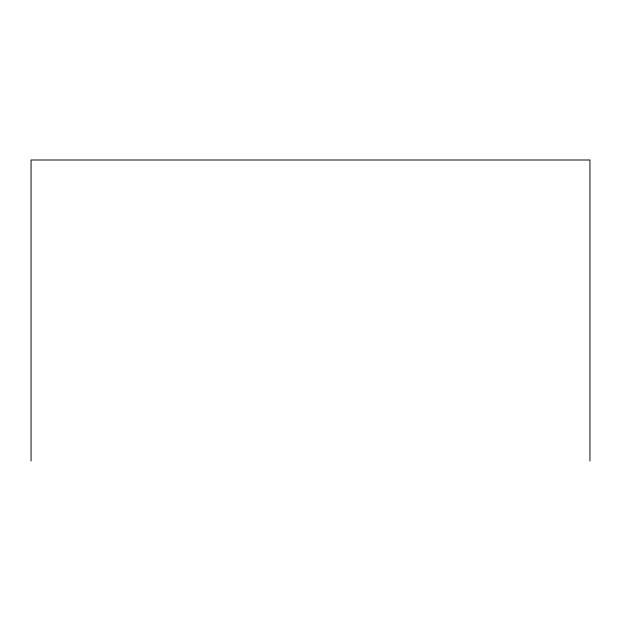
<?xml version="1.0" encoding="UTF-8"?>
<svg xmlns="http://www.w3.org/2000/svg" width="621" height="621" viewBox="0 0 621 621"><rect width="100%" height="100%" fill="white"/><g stroke="black" fill="none" stroke-linecap="round" stroke-linejoin="round"><path stroke-width="0.93" d="M589.95 460.999L589.95 160.001L31.05 160.001L31.05 460.999"/></g></svg>
